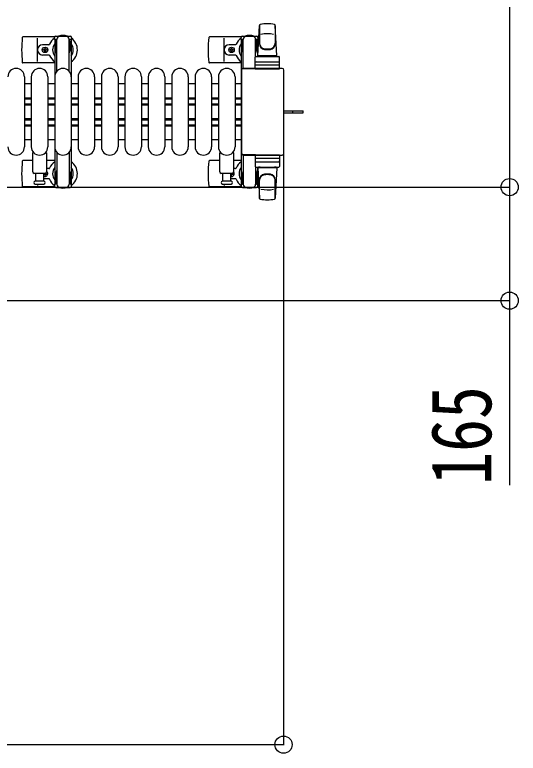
# Model space of a CAD drawing. Units: millimetres, scale not verified. Extents: x -16820 to 16820, y -11880 to 11880.
# Drawn here: x 9277 to 10009, y -5026 to -3952 of the extents above; entities that cross this region are included whole.
import ezdxf
from ezdxf.enums import TextEntityAlignment as Align

# ---------------------------------------------------------------- set-up
doc = ezdxf.new("R2010")
doc.units = ezdxf.units.MM
doc.header["$LTSCALE"] = 50
for name, color, linetype in [('0-2_YKK_11', 7, 'Continuous'), ('0-4_YKK_13', 4, 'Continuous'), ('0-5_YKK_A1', 4, 'Continuous'), ('0-6_YKK_D', 6, 'Continuous')]:
    doc.layers.add(name, color=color, linetype=linetype)
doc.styles.add('ＭＳ ゴシック', font='')
doc.styles.get('ＭＳ ゴシック').set_extended_font_data('MS Gothic')

msp = doc.modelspace()

# ---------------------------------------------------------------- linework, layer by layer
at = {"layer": '0-2_YKK_11'}
for p, q in [((9301.07, -4052.51), (9291.07, -4052.51)), ((9335.07, -4052.51), (9325.07, -4052.51)), ((9369.07, -4052.51), (9359.07, -4052.51)), ((9403.07, -4052.51), (9393.07, -4052.51)), ((9437.07, -4052.51), (9427.07, -4052.51)), ((9471.07, -4052.51), (9461.07, -4052.51)), ((9505.07, -4052.51), (9495.07, -4052.51)), ((9539.07, -4052.51), (9529.07, -4052.51)), ((9573.07, -4052.51), (9563.07, -4052.51)), ((9606.07, -4052.51), (9597.07, -4052.51)), ((9291.07, -4072.51), (9301.07, -4072.51)), ((9291.07, -4074.11), (9301.07, -4074.11)), ((9325.07, -4072.51), (9335.07, -4072.51)), ((9325.07, -4074.11), (9335.07, -4074.11)), ((9359.07, -4072.51), (9369.07, -4072.51)), ((9359.07, -4074.11), (9369.07, -4074.11)), ((9393.07, -4072.51), (9403.07, -4072.51)), ((9393.07, -4074.11), (9403.07, -4074.11)), ((9427.07, -4072.51), (9437.07, -4072.51)), ((9427.07, -4074.11), (9437.07, -4074.11)), ((9461.07, -4072.51), (9471.07, -4072.51)), ((9461.07, -4074.11), (9471.07, -4074.11)), ((9495.07, -4072.51), (9505.07, -4072.51)), ((9495.07, -4074.11), (9505.07, -4074.11)), ((9529.07, -4072.51), (9539.07, -4072.51)), ((9529.07, -4074.11), (9539.07, -4074.11)), ((9563.07, -4072.51), (9573.07, -4072.51)), ((9563.07, -4074.11), (9573.07, -4074.11)), ((9597.07, -4072.51), (9606.07, -4072.51)), ((9597.07, -4074.11), (9606.07, -4074.11)), ((9291.07, -4081.51), (9301.07, -4081.51)), ((9291.07, -4082.76), (9301.07, -4082.76)), ((9291.07, -4083.11), (9301.07, -4083.11)), ((9325.07, -4081.51), (9335.07, -4081.51)), ((9325.07, -4082.76), (9335.07, -4082.76)), ((9325.07, -4083.11), (9335.07, -4083.11)), ((9359.07, -4081.51), (9369.07, -4081.51)), ((9359.07, -4082.76), (9369.07, -4082.76)), ((9359.07, -4083.11), (9369.07, -4083.11)), ((9393.07, -4081.51), (9403.07, -4081.51)), ((9393.07, -4082.76), (9403.07, -4082.76)), ((9393.07, -4083.11), (9403.07, -4083.11)), ((9427.07, -4081.51), (9437.07, -4081.51)), ((9427.07, -4082.76), (9437.07, -4082.76)), ((9427.07, -4083.11), (9437.07, -4083.11)), ((9461.07, -4081.51), (9471.07, -4081.51)), ((9461.07, -4082.76), (9471.07, -4082.76)), ((9461.07, -4083.11), (9471.07, -4083.11)), ((9495.07, -4081.51), (9505.07, -4081.51)), ((9495.07, -4082.76), (9505.07, -4082.76)), ((9495.07, -4083.11), (9505.07, -4083.11)), ((9529.07, -4081.51), (9539.07, -4081.51)), ((9529.07, -4082.76), (9539.07, -4082.76)), ((9529.07, -4083.11), (9539.07, -4083.11)), ((9563.07, -4081.51), (9573.07, -4081.51)), ((9563.07, -4082.76), (9573.07, -4082.76)), ((9563.07, -4083.11), (9573.07, -4083.11)), ((9597.07, -4081.51), (9606.07, -4081.51)), ((9597.07, -4082.76), (9606.07, -4082.76)), ((9597.07, -4083.11), (9606.07, -4083.11)), ((9291.07, -4102.91), (9301.07, -4102.91)), ((9291.07, -4103.26), (9301.07, -4103.26)), ((9291.07, -4104.51), (9301.07, -4104.51)), ((9325.07, -4102.91), (9335.07, -4102.91)), ((9325.07, -4103.26), (9335.07, -4103.26)), ((9325.07, -4104.51), (9335.07, -4104.51)), ((9359.07, -4102.91), (9369.07, -4102.91)), ((9359.07, -4103.26), (9369.07, -4103.26)), ((9359.07, -4104.51), (9369.07, -4104.51)), ((9393.07, -4102.91), (9403.07, -4102.91)), ((9393.07, -4103.26), (9403.07, -4103.26)), ((9393.07, -4104.51), (9403.07, -4104.51)), ((9427.07, -4102.91), (9437.07, -4102.91)), ((9427.07, -4103.26), (9437.07, -4103.26)), ((9427.07, -4104.51), (9437.07, -4104.51)), ((9461.07, -4102.91), (9471.07, -4102.91)), ((9461.07, -4103.26), (9471.07, -4103.26)), ((9461.07, -4104.51), (9471.07, -4104.51)), ((9495.07, -4102.91), (9505.07, -4102.91)), ((9495.07, -4103.26), (9505.07, -4103.26)), ((9495.07, -4104.51), (9505.07, -4104.51)), ((9529.07, -4102.91), (9539.07, -4102.91)), ((9529.07, -4103.26), (9539.07, -4103.26)), ((9529.07, -4104.51), (9539.07, -4104.51)), ((9563.07, -4102.91), (9573.07, -4102.91)), ((9563.07, -4103.26), (9573.07, -4103.26)), ((9563.07, -4104.51), (9573.07, -4104.51)), ((9597.07, -4102.91), (9606.07, -4102.91)), ((9597.07, -4103.26), (9606.07, -4103.26)), ((9597.07, -4104.51), (9606.07, -4104.51)), ((9291.07, -4111.91), (9301.07, -4111.91)), ((9291.07, -4113.51), (9301.07, -4113.51)), ((9325.07, -4111.91), (9335.07, -4111.91)), ((9325.07, -4113.51), (9335.07, -4113.51)), ((9359.07, -4111.91), (9369.07, -4111.91)), ((9359.07, -4113.51), (9369.07, -4113.51)), ((9393.07, -4111.91), (9403.07, -4111.91)), ((9393.07, -4113.51), (9403.07, -4113.51)), ((9427.07, -4111.91), (9437.07, -4111.91)), ((9427.07, -4113.51), (9437.07, -4113.51)), ((9461.07, -4111.91), (9471.07, -4111.91)), ((9461.07, -4113.51), (9471.07, -4113.51)), ((9495.07, -4111.91), (9505.07, -4111.91)), ((9495.07, -4113.51), (9505.07, -4113.51)), ((9529.07, -4111.91), (9539.07, -4111.91)), ((9529.07, -4113.51), (9539.07, -4113.51)), ((9563.07, -4111.91), (9573.07, -4111.91)), ((9563.07, -4113.51), (9573.07, -4113.51)), ((9597.07, -4111.91), (9606.07, -4111.91)), ((9597.07, -4113.51), (9606.07, -4113.51)), ((9291.07, -4133.51), (9301.07, -4133.51)), ((9325.07, -4133.51), (9335.07, -4133.51)), ((9359.07, -4133.51), (9369.07, -4133.51)), ((9393.07, -4133.51), (9403.07, -4133.51)), ((9427.07, -4133.51), (9437.07, -4133.51)), ((9461.07, -4133.51), (9471.07, -4133.51)), ((9495.07, -4133.51), (9505.07, -4133.51)), ((9529.07, -4133.51), (9539.07, -4133.51)), ((9563.07, -4133.51), (9573.07, -4133.51)), ((9597.07, -4133.51), (9606.07, -4133.51))]:
    msp.add_line(p, q, dxfattribs=at)
at = {"layer": '0-4_YKK_13'}
for p, q in [((9630.07, -4011.51), (9632.51, -3967.48)), ((9632.57, -3967.13), (9632.57, -3994.31)), ((9655.57, -3967.9), (9655.57, -3993.63)), ((9658.07, -4011.51), (9655.64, -3967.48)), ((9335.04, -3984.01), (9288.98, -3984.01)), ((9310.07, -4020.01), (9310.07, -3986.01)), ((9334.77, -3987.81), (9334.77, -3985.01)), ((9338.07, -3987.81), (9334.77, -3987.81)), ((9336.27, -3991.31), (9337.07, -3991.31)), ((9336.27, -4001.82), (9336.27, -3991.31)), ((9336.77, -3983.01), (9357.37, -3983.01)), ((9337.07, -4004.81), (9337.07, -3987.81)), ((9338.07, -4034.07), (9338.07, -3988.01)), ((9356.07, -4034.07), (9356.07, -3988.01)), ((9357.07, -4004.81), (9357.07, -3987.81)), ((9357.87, -3991.31), (9357.07, -3991.31)), ((9357.87, -4001.82), (9357.87, -3991.31)), ((9606.04, -3984.01), (9559.98, -3984.01)), ((9581.07, -4020.01), (9581.07, -3986.01)), ((9605.77, -3987.81), (9605.77, -3985.01)), ((9609.07, -3987.81), (9605.77, -3987.81)), ((9607.27, -3991.31), (9608.07, -3991.31)), ((9607.27, -4001.82), (9607.27, -3991.31)), ((9607.77, -3983.01), (9628.37, -3983.01)), ((9608.07, -4004.81), (9608.07, -3987.81)), ((9609.07, -4030.51), (9609.07, -3988.01)), ((9627.07, -4012.64), (9627.07, -3988.01)), ((9628.07, -4004.81), (9628.07, -3987.81)), ((9628.87, -3991.31), (9628.07, -3991.31)), ((9628.87, -4001.82), (9628.87, -3991.31)), ((9326.78, -3995.51), (9317.57, -3995.51)), ((9319.75, -4003.45), (9318.87, -4003.45)), ((9322.39, -4002.57), (9323.27, -4002.57)), ((9337.88, -4007.81), (9336.27, -4001.82)), ((9356.27, -4007.81), (9357.87, -4001.82)), ((9597.78, -3995.51), (9588.57, -3995.51)), ((9590.75, -4003.45), (9589.87, -4003.45)), ((9593.39, -4002.57), (9594.27, -4002.57)), ((9608.88, -4007.81), (9607.27, -4001.82)), ((9627.27, -4007.81), (9628.87, -4001.82)), ((9326.78, -4010.51), (9317.57, -4010.51)), ((9337.88, -4007.81), (9338.07, -4007.81)), ((9356.27, -4007.81), (9356.07, -4007.81)), ((9597.78, -4010.51), (9588.57, -4010.51)), ((9608.88, -4007.81), (9609.07, -4007.81)), ((9626.57, -4030.51), (9626.57, -4013.51)), ((9627.27, -4007.81), (9627.07, -4007.81)), ((9627.57, -4012.51), (9660.57, -4012.51)), ((9658.07, -4011.51), (9630.07, -4011.51)), ((9631.07, -4012.51), (9631.07, -4011.51)), ((9657.07, -4011.51), (9631.07, -4011.51)), ((9633.47, -4012.51), (9631.07, -4012.51)), ((9657.07, -4012.51), (9654.67, -4012.51)), ((9657.07, -4012.51), (9657.07, -4011.51)), ((9661.57, -4030.51), (9661.57, -4013.51)), ((9335.07, -4022.01), (9288.98, -4022.01)), ((9606.07, -4022.01), (9559.98, -4022.01)), ((9660.64, -4025.01), (9627.46, -4025.01)), ((9627.57, -4020.51), (9660.57, -4020.51)), ((9606.57, -4032.5), (9606.57, -4153.51)), ((9606.58, -4032.5), (9606.57, -4032.5)), ((9665.58, -4030.01), (9609.07, -4030.01)), ((9609.07, -4030.01), (9609.07, -4030.01)), ((9627.07, -4030.51), (9609.07, -4030.51)), ((9626.57, -4030.51), (9661.57, -4030.51)), ((9665.58, -4030.01), (9665.58, -4030.01)), ((9668.07, -4153.51), (9668.07, -4032.5)), ((9668.07, -4032.5), (9668.07, -4032.5)), ((9291.07, -4042.01), (9291.07, -4144.01)), ((9301.07, -4042.01), (9301.07, -4144.01)), ((9325.07, -4042.01), (9325.07, -4144.01)), ((9335.07, -4042.01), (9335.07, -4144.01)), ((9359.07, -4042.01), (9359.07, -4144.01)), ((9369.07, -4042.01), (9369.07, -4144.01)), ((9393.07, -4042.01), (9393.07, -4144.01)), ((9403.07, -4042.01), (9403.07, -4144.01)), ((9427.07, -4042.01), (9427.07, -4144.01)), ((9437.07, -4042.01), (9437.07, -4144.01)), ((9461.07, -4042.01), (9461.07, -4144.01)), ((9471.07, -4042.01), (9471.07, -4144.01)), ((9495.07, -4042.01), (9495.07, -4144.01)), ((9505.07, -4042.01), (9505.07, -4144.01)), ((9529.07, -4042.01), (9529.07, -4144.01)), ((9539.07, -4042.01), (9539.07, -4144.01)), ((9563.07, -4042.01), (9563.07, -4144.01)), ((9573.07, -4042.01), (9573.07, -4144.01)), ((9597.07, -4042.01), (9597.07, -4144.01)), ((9668.07, -4091.51), (9680.57, -4091.51)), ((9680.57, -4091.51), (9696.07, -4091.51)), ((9681.22, -4094.51), (9681.22, -4091.51)), ((9696.07, -4094.51), (9696.07, -4091.51)), ((9303.07, -4180.51), (9303.07, -4152.68)), ((9323.07, -4152.68), (9323.07, -4180.51)), ((9338.07, -4151.94), (9338.07, -4198.01)), ((9356.07, -4151.94), (9356.07, -4198.01)), ((9575.07, -4180.51), (9575.07, -4152.68)), ((9595.07, -4152.68), (9595.07, -4180.51)), ((9606.57, -4153.51), (9606.58, -4153.51)), ((9668.07, -4153.51), (9668.07, -4153.51)), ((9303.07, -4164.01), (9288.98, -4164.01)), ((9335.07, -4164.01), (9323.07, -4164.01)), ((9575.07, -4164.01), (9559.98, -4164.01)), ((9606.07, -4164.01), (9595.07, -4164.01)), ((9609.07, -4155.51), (9609.07, -4198.01)), ((9627.07, -4155.51), (9609.07, -4155.51)), ((9609.07, -4156.01), (9665.58, -4156.01)), ((9609.07, -4156.01), (9609.07, -4156.01)), ((9626.57, -4155.51), (9626.57, -4172.51)), ((9626.57, -4155.51), (9661.57, -4155.51)), ((9660.64, -4161.01), (9627.46, -4161.01)), ((9661.57, -4155.51), (9661.57, -4172.51)), ((9665.58, -4156.01), (9665.58, -4156.01)), ((9326.78, -4175.51), (9323.07, -4175.51)), ((9597.78, -4175.51), (9595.07, -4175.51)), ((9627.07, -4173.37), (9627.07, -4198.01)), ((9627.57, -4165.51), (9660.57, -4165.51)), ((9627.57, -4173.51), (9660.57, -4173.51)), ((9630.07, -4174.51), (9632.51, -4218.53)), ((9658.07, -4174.51), (9630.07, -4174.51)), ((9633.47, -4173.51), (9631.07, -4173.51)), ((9631.07, -4173.51), (9631.07, -4174.51)), ((9657.07, -4174.51), (9631.07, -4174.51)), ((9657.07, -4173.51), (9654.67, -4173.51)), ((9658.07, -4174.51), (9655.64, -4218.53)), ((9657.07, -4173.51), (9657.07, -4174.51)), ((9321.07, -4182.51), (9305.07, -4182.51)), ((9307.57, -4194.01), (9307.57, -4182.51)), ((9318.57, -4182.51), (9318.57, -4194.01)), ((9319.75, -4182.57), (9318.87, -4182.57)), ((9322.39, -4183.45), (9323.27, -4183.45)), ((9337.88, -4178.21), (9336.27, -4184.19)), ((9336.27, -4184.19), (9336.27, -4194.71)), ((9337.07, -4181.21), (9337.07, -4198.21)), ((9356.27, -4178.21), (9357.87, -4184.19)), ((9357.07, -4181.21), (9357.07, -4198.21)), ((9357.87, -4184.19), (9357.87, -4194.71)), ((9593.07, -4182.51), (9577.07, -4182.51)), ((9579.57, -4194.01), (9579.57, -4182.51)), ((9590.57, -4182.51), (9590.57, -4194.01)), ((9590.75, -4182.57), (9590.57, -4182.57)), ((9590.57, -4183.45), (9590.75, -4183.45)), ((9593.39, -4183.45), (9594.27, -4183.45)), ((9608.88, -4178.21), (9607.27, -4184.19)), ((9607.27, -4184.19), (9607.27, -4194.71)), ((9608.07, -4181.21), (9608.07, -4198.21)), ((9608.88, -4178.21), (9609.07, -4178.21)), ((9627.27, -4178.21), (9627.07, -4178.21)), ((9627.27, -4178.21), (9628.87, -4184.19)), ((9628.07, -4181.21), (9628.07, -4198.21)), ((9628.87, -4184.19), (9628.87, -4194.71)), ((9319.32, -4194.01), (9306.82, -4194.01)), ((9326.78, -4190.51), (9318.57, -4190.51)), ((9336.27, -4194.71), (9337.07, -4194.71)), ((9357.87, -4194.71), (9357.07, -4194.71)), ((9591.32, -4194.01), (9578.82, -4194.01)), ((9597.78, -4190.51), (9590.57, -4190.51)), ((9607.27, -4194.71), (9608.07, -4194.71)), ((9628.87, -4194.71), (9628.07, -4194.71)), ((9632.57, -4218.89), (9632.57, -4191.7)), ((9655.57, -4218.12), (9655.57, -4192.38)), ((9335.04, -4202.01), (9288.98, -4202.01)), ((9306.82, -4198.01), (9319.32, -4198.01)), ((9310.07, -4198.01), (9310.07, -4200.01)), ((9334.77, -4198.21), (9334.77, -4201.01)), ((9338.07, -4198.21), (9334.77, -4198.21)), ((9336.77, -4203.01), (9357.37, -4203.01)), ((9606.04, -4202.01), (9559.98, -4202.01)), ((9581.07, -4198.01), (9581.07, -4200.01)), ((9605.77, -4198.21), (9605.77, -4201.01)), ((9609.07, -4198.21), (9605.77, -4198.21)), ((9607.77, -4203.01), (9628.37, -4203.01))]:
    msp.add_line(p, q, dxfattribs=at)
for points in [[(9359.37, -3985.01), (9359.37, -3987.81), (9356.07, -3987.81)], [(9630.37, -3985.01), (9630.37, -3987.81), (9627.07, -3987.81)], [(9318.87, -4003.45), (9318.87, -4002.57), (9319.75, -4002.57)], [(9320.63, -4001.69), (9320.63, -4000.81), (9321.51, -4000.81), (9321.51, -4001.69)], [(9321.51, -4004.33), (9321.51, -4005.21), (9320.63, -4005.21), (9320.63, -4004.33)], [(9323.27, -4002.57), (9323.27, -4003.45), (9322.39, -4003.45)], [(9589.87, -4003.45), (9589.87, -4002.57), (9590.75, -4002.57)], [(9591.63, -4001.69), (9591.63, -4000.81), (9592.51, -4000.81), (9592.51, -4001.69)], [(9592.51, -4004.33), (9592.51, -4005.21), (9591.63, -4005.21), (9591.63, -4004.33)], [(9594.27, -4002.57), (9594.27, -4003.45), (9593.39, -4003.45)], [(9668.07, -4094.51), (9680.57, -4094.51), (9696.07, -4094.51)], [(9318.87, -4182.57), (9318.87, -4183.45), (9319.75, -4183.45)], [(9320.63, -4184.33), (9320.63, -4185.21), (9321.51, -4185.21), (9321.51, -4184.33)], [(9323.27, -4183.45), (9323.27, -4182.57), (9322.39, -4182.57)], [(9591.63, -4184.33), (9591.63, -4185.21), (9592.51, -4185.21), (9592.51, -4184.33)], [(9594.27, -4183.45), (9594.27, -4182.57), (9593.39, -4182.57)], [(9359.37, -4201.01), (9359.37, -4198.21), (9356.07, -4198.21)], [(9578.82, -4198.01), (9585.07, -4198.01), (9591.32, -4198.01)], [(9630.37, -4201.01), (9630.37, -4198.21), (9627.07, -4198.21)]]:
    msp.add_lwpolyline(points, dxfattribs=at)
for centre in [(9321.07, -4003.01), (9592.07, -4003.01)]:
    msp.add_circle(centre, 4, dxfattribs=at)
for centre, radius, start, end in [((9634.01, -3967.56), 1.5, 101.97738, 176.83138), ((9644.07, -4015.01), 50, 78.05356, 101.97738), ((9644.07, -4015.01), 50, 78.05356, 101.94644), ((9654.14, -3967.56), 1.5, 3.16862, 78.02262), ((9347.07, -4003.01), 21, 72.24721, 107.75279), ((9618.07, -4003.01), 21, 72.24721, 107.75279), ((9644.07, -4029.61), 50, 79.45053, 100.87665), ((9468.07, -4003.01), 181, 174.26083, 185.73917), ((9288.98, -3985.01), 1, 90, 174.26083), ((9347.07, -4003.01), 21, 125.85347, 157.27158), ((9336.77, -3985.01), 2, 90, 180), ((9343.07, -3988.01), 5, 90, 180), ((9351.07, -3988.01), 5, 0, 90), ((9357.37, -3985.01), 2, 0, 90), ((9347.07, -4003.01), 21, 304.8499, 54.14653), ((9739.07, -4003.01), 181, 174.26083, 185.73917), ((9559.98, -3985.01), 1, 90, 174.26083), ((9618.07, -4003.01), 21, 125.85347, 157.27158), ((9607.77, -3985.01), 2, 90, 180), ((9614.07, -3988.01), 5, 90, 180), ((9622.07, -3988.01), 5, 0, 90), ((9628.37, -3985.01), 2, 0, 90), ((9618.07, -4003.01), 21, 50.46632, 54.14653), ((9640.57, -3993.44), 8, 180, 263.72071), ((9647.57, -3993.44), 8, 276.27929, 0), ((9317.57, -4003.01), 7.5, 90, 270), ((9319.75, -4001.69), 0.88, 270, 0), ((9319.75, -4004.33), 0.88, 0, 90), ((9322.39, -4001.69), 0.88, 180, 270), ((9322.39, -4004.33), 0.88, 90, 180), ((9326.78, -3994.51), 1, 270, 337.27158), ((9347.07, -4003.01), 15, 143.1301, 216.8699), ((9347.07, -4003.01), 15, 323.1301, 36.8699), ((9588.57, -4003.01), 7.5, 90, 270), ((9590.75, -4001.69), 0.88, 270, 0), ((9590.75, -4004.33), 0.88, 0, 90), ((9593.39, -4001.69), 0.88, 180, 270), ((9593.39, -4004.33), 0.88, 90, 180), ((9597.78, -3994.51), 1, 270, 337.27158), ((9618.07, -4003.01), 15, 143.1301, 216.8699), ((9618.07, -4003.01), 15, 30.72246, 36.8699), ((9640.57, -3994.31), 8, 180, 263.72071), ((9644.07, -3961.63), 40, 263.72071, 276.27929), ((9644.07, -3962.51), 40, 263.72071, 276.27929), ((9647.57, -3994.31), 8, 276.27929, 0), ((9326.78, -4011.51), 1, 22.72842, 90), ((9347.07, -4003.01), 21, 202.72842, 235.1501), ((9597.78, -4011.51), 1, 22.72842, 90), ((9618.07, -4003.01), 21, 202.72842, 235.1501), ((9627.57, -4013.51), 1, 90, 180), ((9660.57, -4013.51), 1, 0, 90), ((9288.98, -4021.01), 1, 185.73917, 270), ((9559.98, -4021.01), 1, 185.73917, 270), ((9627.57, -4021.51), 1, 90, 180), ((9660.57, -4021.51), 1, 0, 90), ((9279.07, -4042.01), 12, 0, 180), ((9313.07, -4042.01), 12, 0, 180), ((9347.07, -4042.01), 12, 0, 180), ((9381.07, -4042.01), 12, 0, 180), ((9415.07, -4042.01), 12, 0, 180), ((9449.07, -4042.01), 12, 0, 180), ((9483.07, -4042.01), 12, 0, 180), ((9517.07, -4042.01), 12, 0, 180), ((9551.07, -4042.01), 12, 0, 180), ((9585.07, -4042.01), 12, 0, 180), ((9279.07, -4144.01), 12, 180, 0), ((9313.07, -4144.01), 12, 180, 0), ((9304.07, -4152.68), 1, 101.93946, 180), ((9322.07, -4152.68), 1, 0, 78.06047), ((9347.07, -4144.01), 12, 180, 0), ((9381.07, -4144.01), 12, 180, 0), ((9415.07, -4144.01), 12, 180, 0), ((9449.07, -4144.01), 12, 180, 0), ((9483.07, -4144.01), 12, 180, 0), ((9517.07, -4144.01), 12, 180, 0), ((9551.07, -4144.01), 12, 180, 0), ((9585.07, -4144.01), 12, 180, 0), ((9576.07, -4152.68), 1, 101.93946, 180), ((9594.07, -4152.68), 1, 0, 78.06047), ((9468.07, -4183.01), 181, 174.26083, 185.73917), ((9288.98, -4165.01), 1, 90, 174.26083), ((9739.07, -4183.01), 181, 174.26083, 185.73917), ((9559.98, -4165.01), 1, 90, 174.26083), ((9627.57, -4164.51), 1, 180, 270), ((9660.57, -4164.51), 1, 270, 0), ((9326.78, -4174.51), 1, 270, 337.27158), ((9347.07, -4183.01), 21, 124.8499, 157.27158), ((9347.07, -4183.01), 15, 143.1301, 216.8699), ((9347.07, -4183.01), 21, 305.85347, 55.1501), ((9347.07, -4183.01), 15, 323.1301, 36.8699), ((9597.78, -4174.51), 1, 270, 337.27158), ((9618.07, -4183.01), 21, 124.8499, 157.27158), ((9618.07, -4183.01), 15, 143.1301, 216.8699), ((9627.57, -4172.51), 1, 180, 270), ((9660.57, -4172.51), 1, 270, 0), ((9305.07, -4180.51), 2, 180, 270), ((9321.07, -4183.01), 4, 231.31772, 60.00008), ((9319.75, -4181.69), 0.88, 270, 291.27567), ((9319.75, -4184.33), 0.88, 0, 90), ((9321.07, -4180.51), 2, 270, 0), ((9322.39, -4184.33), 0.88, 90, 180), ((9322.39, -4181.69), 0.88, 229.87646, 270), ((9577.07, -4180.51), 2, 180, 270), ((9592.07, -4183.01), 4, 247.97561, 41.40973), ((9590.75, -4181.69), 0.88, 270, 291.27567), ((9590.75, -4184.33), 0.88, 0, 90), ((9593.39, -4184.33), 0.88, 90, 180), ((9593.07, -4180.51), 2, 270, 0), ((9593.39, -4181.69), 0.88, 248.7243, 270), ((9640.57, -4191.7), 8, 96.27929, 180), ((9640.57, -4192.57), 8, 96.27929, 180), ((9644.07, -4223.51), 40, 83.72071, 96.27929), ((9644.07, -4224.38), 40, 83.72071, 96.27929), ((9647.57, -4191.7), 8, 0, 83.72071), ((9647.57, -4192.57), 8, 0, 83.72071), ((9306.82, -4196.01), 2, 90, 180), ((9306.82, -4196.01), 2, 180, 270), ((9319.32, -4196.01), 2, 0, 90), ((9319.32, -4196.01), 2, 270, 0), ((9326.78, -4191.51), 1, 22.72842, 90), ((9347.07, -4183.01), 21, 202.72842, 234.14653), ((9578.82, -4196.01), 2, 90, 180), ((9578.82, -4196.01), 2, 180, 270), ((9591.32, -4196.01), 2, 0, 90), ((9591.32, -4196.01), 2, 270, 0), ((9597.78, -4191.51), 1, 22.72842, 90), ((9618.07, -4183.01), 21, 202.72842, 234.14653), ((9618.07, -4183.01), 15, 323.1301, 329.27754), ((9288.98, -4201.01), 1, 185.73917, 270), ((9336.77, -4201.01), 2, 180, 270), ((9343.07, -4198.01), 5, 180, 270), ((9347.07, -4183.01), 21, 252.24721, 287.75279), ((9351.07, -4198.01), 5, 270, 0), ((9357.37, -4201.01), 2, 270, 0), ((9559.98, -4201.01), 1, 185.73917, 270), ((9607.77, -4201.01), 2, 180, 270), ((9614.07, -4198.01), 5, 180, 270), ((9618.07, -4183.01), 21, 252.24721, 287.75279), ((9622.07, -4198.01), 5, 270, 0), ((9628.37, -4201.01), 2, 270, 0), ((9618.07, -4183.01), 21, 305.85347, 309.53368), ((9644.07, -4156.41), 50, 259.12335, 280.54947), ((9634.01, -4218.45), 1.5, 183.16862, 258.02262), ((9654.14, -4218.45), 1.5, 281.97738, 356.83138), ((9644.07, -4171.01), 50, 258.02262, 281.94644), ((9644.07, -4171.01), 50, 258.05356, 281.94644)]:
    msp.add_arc(centre, radius, start, end, dxfattribs=at)
for centre, major_axis, start_param, end_param in [((9609.08, -4032.51), (-1.77, 1.77), 5.4996506, 7.06672), ((9665.57, -4032.51), (1.77, 1.77), 5.4996506, 7.06672), ((9609.08, -4153.5), (1.77, 1.77), 2.358058, 3.9251274), ((9665.57, -4153.5), (-1.77, 1.77), 2.358058, 3.9251274)]:
    msp.add_ellipse(centre, major_axis=major_axis, ratio=0.997169, start_param=start_param, end_param=end_param, dxfattribs=at)
at = {"layer": '0-5_YKK_A1'}
for p, q in [((9338.07, -3988.01), (9335.07, -3988.01)), ((9335.07, -3988.01), (9335.07, -4198.01)), ((9359.07, -3988.01), (9356.07, -3988.01)), ((9606.07, -3988.01), (9606.07, -4198.01)), ((9609.07, -3988.01), (9606.07, -3988.01)), ((9630.07, -3988.01), (9627.07, -3988.01)), ((9630.07, -4012.51), (9630.07, -3988.01)), ((9630.07, -4198.01), (9630.07, -4173.51)), ((9338.07, -4198.01), (9335.07, -4198.01)), ((9606.07, -4198.01), (9608.07, -4198.01)), ((9628.07, -4198.01), (9630.07, -4198.01))]:
    msp.add_line(p, q, dxfattribs=at)
msp.add_lwpolyline([(9359.07, -3988.01), (9359.07, -4198.01), (9356.07, -4198.01)], dxfattribs=at)
at = {"layer": '0-6_YKK_D'}
for p, q in [((9996.07, -3267.01), (9996.07, -4202.51)), ((9667.57, -4154.51), (9667.57, -5014.01)), ((8788.59, -4202.51), (9997.07, -4202.51)), ((8788.59, -4202.51), (9997.07, -4202.51)), ((8788.57, -4367.51), (9997.07, -4367.51)), ((8795.57, -5013.01), (9667.57, -5013.01))]:
    msp.add_line(p, q, dxfattribs=at)
msp.add_lwpolyline([(9996.07, -4202.51), (9996.07, -4367.51), (9996.07, -4635.64)], dxfattribs=at)
for centre in [(9996.07, -4202.51), (9996.07, -4202.51), (9996.07, -4367.51), (9667.57, -5013.01)]:
    msp.add_circle(centre, 12.5, dxfattribs=at)

# ---------------------------------------------------------------- texts
at = {"layer": '0-6_YKK_D', "style": 'ＭＳ ゴシック', "width": 0.8}
msp.add_text('165', height=87.98, rotation=90, dxfattribs=at).set_placement((9995.81, -4635.37), align=Align.BOTTOM_LEFT)

doc.saveas('drawing.dxf')
